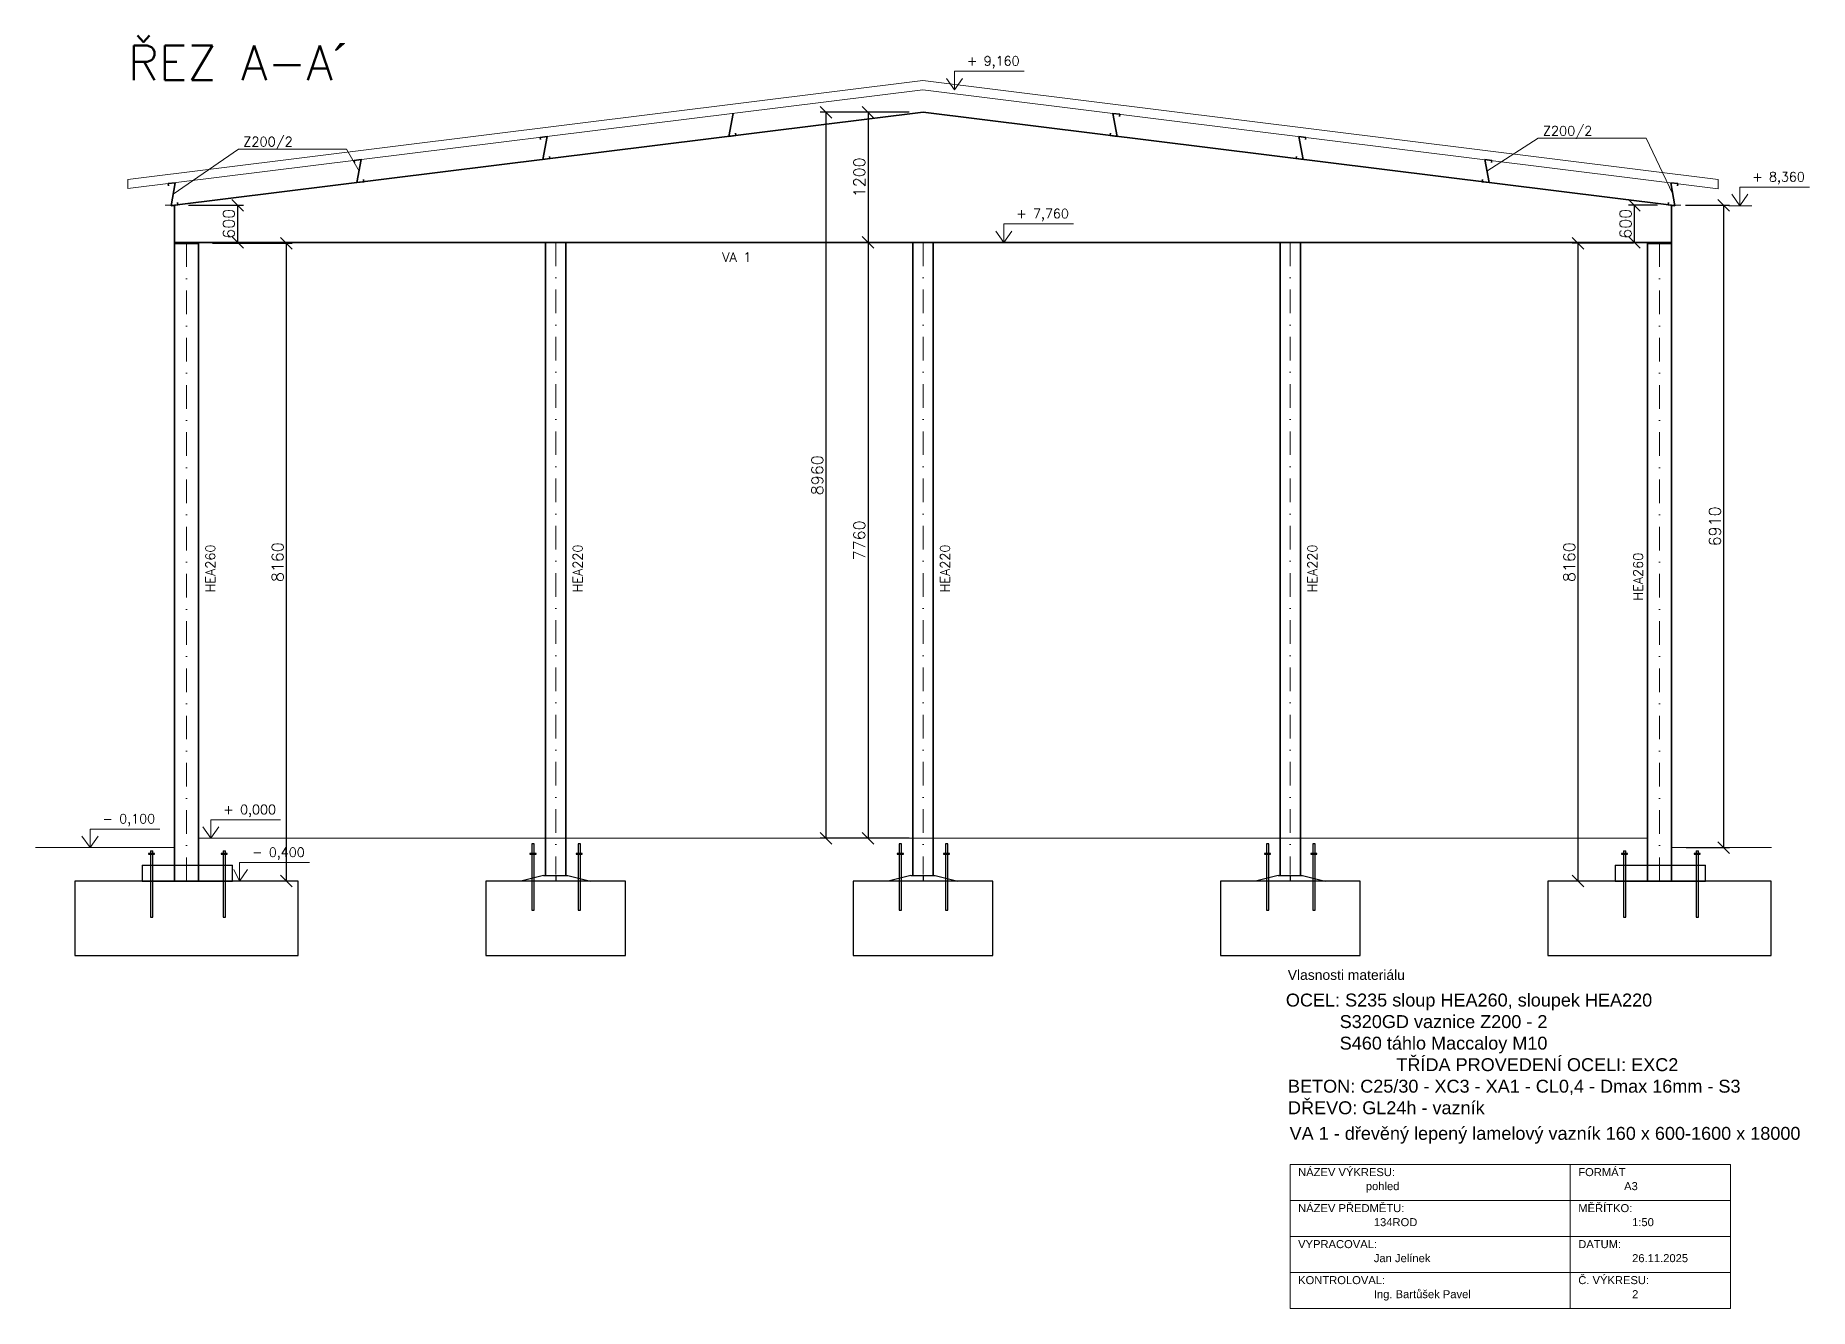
# Model space of a CAD drawing. Header units: millimetres. Extents: x -109904 to 256066, y -215550 to 75535.
# Drawn here: x 68604 to 87682, y 15770 to 29465 of the extents above; entities that cross this region are included whole.
import ezdxf

# ---------------------------------------------------------------- set-up
doc = ezdxf.new("R2010")
doc.units = ezdxf.units.MM
doc.header["$LTSCALE"] = 20
doc.linetypes.add('ČERCHOVANÁ', pattern=[25.4, 12.7, -6.35, 0, -6.35])
doc.linetypes.add('ČERCHOVANÁ2', pattern=[12.7, 6.35, -3.175, 0, -3.175])
for name, color, linetype, lineweight in [('Koty', 4, 'Continuous', 18), ('Kóty', 4, 'Continuous', 18), ('TENKÁ PLNÁ ČÁRA', 7, 'Continuous', 18), ('TENKÁ ČERCHOVANÁ ČÁRA', 60, 'ČERCHOVANÁ', 18), ('TLUSTÁ PLNÁ ČÁRA', 2, 'Continuous', 35), ('šrafy', 7, 'Continuous', 13)]:
    doc.layers.add(name, color=color, linetype=linetype, lineweight=lineweight)
doc.layers.add('PDF_Geometrie', color=7, linetype='Continuous')
doc.styles.add('Romans', font='romans.shx')
doc.styles.get("Standard").update_dxf_attribs({"font": 'arial.ttf'})
doc.dimstyles.new('M 1-50', dxfattribs={"dimscale": 50, "dimtxt": 2.5, "dimasz": 2.5, "dimexe": 1.25, "dimexo": 3, "dimtad": 1, "dimdec": 0, "dimtxsty": 'Romans', "dimblk": 'OBLIQUE', "dimcen": 2.5, "dimadec": 0, "dimazin": 0, "dimtfac": 1, "dimtdec": 0, "dimtmove": 0, "dimatfit": 3, "dimfxl": 1, "dimarcsym": 0})

# ---------------------------------------------------------------- blocks, each defined once
blk = doc.blocks.new('_Oblique')
at = {"color": 0, "linetype": 'ByBlock', "lineweight": -2}
blk.add_line((-0.5, -0.5), (0.5, 0.5), dxfattribs=at)
blk = doc.blocks.new('*D224')
at = {"layer": 'Defpoints', "color": 0, "transparency": 16777216}
for p in [(78148, 28639), (77558, 27239), (77558, 27239)]:
    blk.add_point(p, dxfattribs=at)
at = {"layer": 'Kóty', "color": 0, "lineweight": -2, "transparency": 16777216}
for p, q in [((77998, 28639), (77496, 28639)), ((77558, 28639), (77558, 27239)), ((77708, 27239), (77621, 27239))]:
    blk.add_line(p, q, dxfattribs=at)
at = {"layer": 'Kóty', "color": 0, "lineweight": -2, "transparency": 16777216, "xscale": 125, "yscale": 125, "zscale": 125}
for p, rotation in [((77558, 28639), 90), ((77558, 27239), 270)]:
    blk.add_blockref('_Oblique', p, dxfattribs=dict(at, rotation=rotation))
at = {"layer": 'Kóty', "color": 0, "transparency": 16777216, "insert": (77464, 27939), "char_height": 125, "attachment_point": 5, "rotation": 90, "style": 'Romans'}
blk.add_mtext('{\\Fromans|c238;1200}', dxfattribs=at)
blk = doc.blocks.new('*D220')
at = {"layer": 'Defpoints', "color": 0, "transparency": 16777216}
for p in [(70098, 27639), (70098, 27239), (70777, 27239)]:
    blk.add_point(p, dxfattribs=at)
at = {"layer": 'Kóty', "color": 0, "lineweight": -2, "transparency": 16777216}
for p, q in [((70248, 27639), (70839, 27639)), ((70777, 27639), (70777, 27239)), ((70248, 27239), (70839, 27239))]:
    blk.add_line(p, q, dxfattribs=at)
at = {"layer": 'Kóty', "color": 0, "lineweight": -2, "transparency": 16777216, "xscale": 125, "yscale": 125, "zscale": 125}
for p, rotation in [((70777, 27639), 90), ((70777, 27239), 270)]:
    blk.add_blockref('_Oblique', p, dxfattribs=dict(at, rotation=rotation))
at = {"layer": 'Kóty', "color": 0, "transparency": 16777216, "insert": (70683, 27439), "char_height": 125, "attachment_point": 5, "rotation": 90, "style": 'Romans'}
blk.add_mtext('{\\Fromans|c238;600}', dxfattribs=at)
blk = doc.blocks.new('*D221')
at = {"layer": 'Defpoints', "color": 0, "transparency": 16777216}
for p in [(86198, 27639), (85797, 27239), (86198, 27239)]:
    blk.add_point(p, dxfattribs=at)
at = {"layer": 'Kóty', "color": 0, "lineweight": -2, "transparency": 16777216}
for p, q in [((86048, 27639), (85735, 27639)), ((85797, 27639), (85797, 27239)), ((86048, 27239), (85735, 27239))]:
    blk.add_line(p, q, dxfattribs=at)
at = {"layer": 'Kóty', "color": 0, "lineweight": -2, "transparency": 16777216, "xscale": 125, "yscale": 125, "zscale": 125}
for p, rotation in [((85797, 27639), 90), ((85797, 27239), 270)]:
    blk.add_blockref('_Oblique', p, dxfattribs=dict(at, rotation=rotation))
at = {"layer": 'Kóty', "color": 0, "transparency": 16777216, "insert": (85703, 27439), "char_height": 125, "attachment_point": 5, "rotation": 90, "style": 'Romans'}
blk.add_mtext('{\\Fromans|c238;600}', dxfattribs=at)
blk = doc.blocks.new('*D222')
at = {"layer": 'Defpoints', "color": 0, "transparency": 16777216}
for p in [(85192, 27229), (85938, 27229), (85592, 20369)]:
    blk.add_point(p, dxfattribs=at)
at = {"layer": 'Kóty', "color": 0, "lineweight": -2, "transparency": 16777216}
for p, q in [((85788, 27229), (85129, 27229)), ((85192, 20369), (85192, 27229)), ((85442, 20369), (85129, 20369))]:
    blk.add_line(p, q, dxfattribs=at)
at = {"layer": 'Kóty', "color": 0, "lineweight": -2, "transparency": 16777216, "xscale": 125, "yscale": 125, "zscale": 125}
for p, rotation in [((85192, 27229), 90), ((85192, 20369), 270)]:
    blk.add_blockref('_Oblique', p, dxfattribs=dict(at, rotation=rotation))
at = {"layer": 'Kóty', "color": 0, "transparency": 16777216, "insert": (85098, 23799), "char_height": 125, "attachment_point": 5, "rotation": 90, "style": 'Romans'}
blk.add_mtext('{\\Fromans|c238;8160}', dxfattribs=at)
blk = doc.blocks.new('*D223')
at = {"layer": 'Defpoints', "color": 0, "transparency": 16777216}
for p in [(70358, 27229), (71302, 27229), (71428, 20369)]:
    blk.add_point(p, dxfattribs=at)
at = {"layer": 'Kóty', "color": 0, "lineweight": -2, "transparency": 16777216}
for p, q in [((70508, 27229), (71364, 27229)), ((71302, 20369), (71302, 27229)), ((71278, 20369), (71239, 20369))]:
    blk.add_line(p, q, dxfattribs=at)
at = {"layer": 'Kóty', "color": 0, "lineweight": -2, "transparency": 16777216, "xscale": 125, "yscale": 125, "zscale": 125}
for p, rotation in [((71302, 27229), 90), ((71302, 20369), 270)]:
    blk.add_blockref('_Oblique', p, dxfattribs=dict(at, rotation=rotation))
at = {"layer": 'Kóty', "color": 0, "transparency": 16777216, "insert": (71208, 23799), "char_height": 125, "width": 434.52, "attachment_point": 5, "rotation": 90, "style": 'Romans'}
blk.add_mtext('{\\Fromans|c238;8160}', dxfattribs=at)
blk = doc.blocks.new('*D225')
at = {"layer": 'Defpoints', "color": 0, "transparency": 16777216}
for p in [(78148, 27239), (77558, 20829), (78148, 20829)]:
    blk.add_point(p, dxfattribs=at)
at = {"layer": 'Kóty', "color": 0, "lineweight": -2, "transparency": 16777216}
for p, q in [((77998, 27239), (77496, 27239)), ((77558, 27239), (77558, 20829)), ((77998, 20829), (77496, 20829))]:
    blk.add_line(p, q, dxfattribs=at)
at = {"layer": 'Kóty', "color": 0, "lineweight": -2, "transparency": 16777216, "xscale": 125, "yscale": 125, "zscale": 125}
for p, rotation in [((77558, 27239), 90), ((77558, 20829), 270)]:
    blk.add_blockref('_Oblique', p, dxfattribs=dict(at, rotation=rotation))
at = {"layer": 'Kóty', "color": 0, "transparency": 16777216, "insert": (77464, 24034), "char_height": 125, "attachment_point": 5, "rotation": 90, "style": 'Romans'}
blk.add_mtext('{\\Fromans|c238;7760}', dxfattribs=at)
blk = doc.blocks.new('*D218')
at = {"layer": 'Defpoints', "color": 0, "transparency": 16777216}
for p in [(77105, 28639), (78148, 28639), (78148, 20829)]:
    blk.add_point(p, dxfattribs=at)
at = {"layer": 'Kóty', "color": 0, "lineweight": -2, "transparency": 16777216}
for p, q in [((77998, 28639), (77043, 28639)), ((77105, 20829), (77105, 28639)), ((77998, 20829), (77043, 20829))]:
    blk.add_line(p, q, dxfattribs=at)
at = {"layer": 'Kóty', "color": 0, "lineweight": -2, "transparency": 16777216, "xscale": 125, "yscale": 125, "zscale": 125}
for p, rotation in [((77105, 28639), 90), ((77105, 20829), 270)]:
    blk.add_blockref('_Oblique', p, dxfattribs=dict(at, rotation=rotation))
at = {"layer": 'Kóty', "color": 0, "transparency": 16777216, "insert": (77012, 24734), "char_height": 125, "attachment_point": 5, "rotation": 90, "style": 'Romans'}
blk.add_mtext('{\\Fromans|c238;8960}', dxfattribs=at)
blk = doc.blocks.new('*D219')
at = {"layer": 'Defpoints', "color": 0, "transparency": 16777216}
for p in [(86198, 27639), (86204, 20729), (86758, 20729)]:
    blk.add_point(p, dxfattribs=at)
at = {"layer": 'Kóty', "color": 0, "lineweight": -2, "transparency": 16777216}
for p, q in [((86348, 27639), (86821, 27639)), ((86758, 27639), (86758, 20729)), ((86354, 20729), (86821, 20729))]:
    blk.add_line(p, q, dxfattribs=at)
at = {"layer": 'Kóty', "color": 0, "lineweight": -2, "transparency": 16777216, "xscale": 125, "yscale": 125, "zscale": 125}
for p, rotation in [((86758, 27639), 90), ((86758, 20729), 270)]:
    blk.add_blockref('_Oblique', p, dxfattribs=dict(at, rotation=rotation))
at = {"layer": 'Kóty', "color": 0, "transparency": 16777216, "insert": (86664, 24184), "char_height": 125, "attachment_point": 5, "rotation": 90, "style": 'Romans'}
blk.add_mtext('6910', dxfattribs=at)

msp = doc.modelspace()

# ---------------------------------------------------------------- linework, layer by layer
at = {"layer": 'Koty'}
for p, q in [((78899.605, 27238.534), (79146.656, 27238.534)), ((69072.706, 20728.534), (69319.756, 20728.534))]:
    msp.add_line(p, q, dxfattribs=at)
at = {"layer": 'Kóty'}
msp.add_lwpolyline([(86830.117, 15770.253), (82095.877, 15770.253), (82095.877, 17319.641), (86830.117, 17319.641)], close=True, dxfattribs=at)
for points in [[(85108.575, 17319.641), (85108.575, 15770.253)], [(82095.877, 16932.294), (86830.117, 16932.294)], [(82095.877, 16544.947), (86830.117, 16544.947)], [(82095.877, 16157.6), (86830.117, 16157.6)]]:
    msp.add_lwpolyline(points, dxfattribs=at)
at = {"layer": 'PDF_Geometrie'}
for p, q in [((69841.237, 20666.296), (69819.03, 20666.296)), ((69819.03, 20666.296), (69819.03, 20657.648)), ((69819.03, 20657.648), (69884.718, 20657.648)), ((69841.237, 20694.912), (69841.237, 19980.905)), ((69841.237, 20694.912), (69866.237, 20694.912)), ((69884.718, 20666.296), (69841.237, 20666.296)), ((69866.237, 20618.598), (69866.237, 20694.912)), ((69866.237, 19980.905), (69866.237, 20618.598)), ((69884.718, 20657.648), (69884.718, 20666.296)), ((70622.363, 20666.296), (70600.156, 20666.296)), ((70600.156, 20666.296), (70600.156, 20657.648)), ((70600.156, 20657.648), (70665.844, 20657.648)), ((70622.363, 20694.912), (70622.363, 19980.905)), ((70622.363, 20694.912), (70647.363, 20694.912)), ((70665.844, 20666.296), (70622.363, 20666.296)), ((70647.363, 20618.598), (70647.363, 20694.912)), ((70647.363, 19980.905), (70647.363, 20618.598)), ((70665.844, 20657.648), (70665.844, 20666.296)), ((73943.071, 20666.296), (73920.864, 20666.296)), ((73920.864, 20666.296), (73920.864, 20657.648)), ((73920.864, 20657.648), (73986.553, 20657.648)), ((73968.071, 20769.537), (73943.071, 20769.537)), ((73943.071, 20769.537), (73943.071, 20055.53)), ((73986.553, 20666.296), (73943.071, 20666.296)), ((73968.071, 20693.223), (73968.071, 20769.537)), ((73968.071, 20055.53), (73968.071, 20693.223)), ((73986.553, 20657.648), (73986.553, 20666.296)), ((74439.643, 20666.296), (74417.436, 20666.296)), ((74417.436, 20666.296), (74417.436, 20657.648)), ((74417.436, 20657.648), (74483.125, 20657.648)), ((74464.643, 20769.537), (74439.643, 20769.537)), ((74439.643, 20769.537), (74439.643, 20055.53)), ((74483.125, 20666.296), (74439.643, 20666.296)), ((74464.643, 20693.223), (74464.643, 20769.537)), ((74464.643, 20055.53), (74464.643, 20693.223)), ((74483.125, 20657.648), (74483.125, 20666.296)), ((77893.071, 20666.296), (77870.864, 20666.296)), ((77870.864, 20666.296), (77870.864, 20657.648)), ((77870.864, 20657.648), (77936.553, 20657.648)), ((77918.071, 20769.537), (77893.071, 20769.537)), ((77893.071, 20769.537), (77893.071, 20055.53)), ((77936.553, 20666.296), (77893.071, 20666.296)), ((77918.071, 20693.223), (77918.071, 20769.537)), ((77918.071, 20055.53), (77918.071, 20693.223)), ((77936.553, 20657.648), (77936.553, 20666.296)), ((78389.643, 20666.296), (78367.436, 20666.296)), ((78367.436, 20666.296), (78367.436, 20657.648)), ((78367.436, 20657.648), (78433.125, 20657.648)), ((78414.643, 20769.537), (78389.643, 20769.537)), ((78389.643, 20769.537), (78389.643, 20055.53)), ((78433.125, 20666.296), (78389.643, 20666.296)), ((78414.643, 20693.223), (78414.643, 20769.537)), ((78414.643, 20055.53), (78414.643, 20693.223)), ((78433.125, 20657.648), (78433.125, 20666.296)), ((81843.071, 20666.296), (81820.864, 20666.296)), ((81820.864, 20666.296), (81820.864, 20657.648)), ((81820.864, 20657.648), (81886.553, 20657.648)), ((81868.071, 20769.537), (81843.071, 20769.537)), ((81843.071, 20769.537), (81843.071, 20055.53)), ((81886.553, 20666.296), (81843.071, 20666.296)), ((81868.071, 20693.223), (81868.071, 20769.537)), ((81868.071, 20055.53), (81868.071, 20693.223)), ((81886.553, 20657.648), (81886.553, 20666.296)), ((82339.643, 20666.296), (82317.436, 20666.296)), ((82317.436, 20666.296), (82317.436, 20657.648)), ((82317.436, 20657.648), (82383.125, 20657.648)), ((82364.643, 20769.537), (82339.643, 20769.537)), ((82339.643, 20769.537), (82339.643, 20055.53)), ((82383.125, 20666.296), (82339.643, 20666.296)), ((82364.643, 20693.223), (82364.643, 20769.537)), ((82364.643, 20055.53), (82364.643, 20693.223)), ((82383.125, 20657.648), (82383.125, 20666.296)), ((85681.237, 20666.296), (85659.03, 20666.296)), ((85659.03, 20666.296), (85659.03, 20657.648)), ((85659.03, 20657.648), (85724.718, 20657.648)), ((85681.237, 20694.912), (85681.237, 19980.905)), ((85681.237, 20694.912), (85706.237, 20694.912)), ((85724.718, 20666.296), (85681.237, 20666.296)), ((85706.237, 20618.598), (85706.237, 20694.912)), ((85706.237, 19980.905), (85706.237, 20618.598)), ((85724.718, 20657.648), (85724.718, 20666.296)), ((86462.363, 20666.296), (86440.156, 20666.296)), ((86440.156, 20666.296), (86440.156, 20657.648)), ((86440.156, 20657.648), (86505.844, 20657.648)), ((86462.363, 20694.912), (86462.363, 19980.905)), ((86462.363, 20694.912), (86487.363, 20694.912)), ((86505.844, 20666.296), (86462.363, 20666.296)), ((86487.363, 20618.598), (86487.363, 20694.912)), ((86487.363, 19980.905), (86487.363, 20618.598)), ((86505.844, 20657.648), (86505.844, 20666.296)), ((69752.341, 20540.332), (70722.914, 20540.332)), ((69752.341, 20540.332), (69752.341, 20368.534)), ((70722.914, 20368.534), (70722.914, 20540.332)), ((74068.071, 20428.534), (73823.071, 20368.534)), ((74068.071, 20428.534), (74328.071, 20428.534)), ((74198.071, 20428.534), (74198.071, 20368.534)), ((74328.071, 20428.534), (74573.071, 20368.534)), ((78018.071, 20428.534), (77773.071, 20368.534)), ((78018.071, 20428.534), (78278.071, 20428.534)), ((78148.071, 20428.534), (78148.071, 20368.534)), ((78278.071, 20428.534), (78523.071, 20368.534)), ((81968.071, 20428.534), (81723.071, 20368.534)), ((81968.071, 20428.534), (82228.071, 20428.534)), ((82098.071, 20428.534), (82098.071, 20368.534)), ((82228.071, 20428.534), (82473.071, 20368.534)), ((85592.341, 20540.332), (86562.914, 20540.332)), ((85592.341, 20540.332), (85592.341, 20368.534)), ((86562.914, 20368.534), (86562.914, 20540.332)), ((70228.071, 20368.534), (69028.071, 20368.534)), ((69028.071, 20368.534), (69028.071, 19568.534)), ((69752.341, 20368.534), (70722.914, 20368.534)), ((71428.071, 20368.534), (70228.071, 20368.534)), ((71428.071, 19568.534), (71428.071, 20368.534)), ((74198.071, 20368.534), (73448.071, 20368.534)), ((73448.071, 20368.534), (73448.071, 19568.534)), ((74948.071, 20368.534), (74198.071, 20368.534)), ((74948.071, 19568.534), (74948.071, 20368.534)), ((78148.071, 20368.534), (77398.071, 20368.534)), ((77398.071, 20368.534), (77398.071, 19568.534)), ((78898.071, 20368.534), (78148.071, 20368.534)), ((78898.071, 19568.534), (78898.071, 20368.534)), ((82098.071, 20368.534), (81348.071, 20368.534)), ((81348.071, 20368.534), (81348.071, 19568.534)), ((82848.071, 20368.534), (82098.071, 20368.534)), ((82848.071, 19568.534), (82848.071, 20368.534)), ((86068.071, 20368.534), (84868.071, 20368.534)), ((84868.071, 20368.534), (84868.071, 19568.534)), ((85592.341, 20368.534), (86562.914, 20368.534)), ((87268.071, 20368.534), (86068.071, 20368.534)), ((87268.071, 19568.534), (87268.071, 20368.534)), ((73943.071, 20055.53), (73968.071, 20055.53)), ((74439.643, 20055.53), (74464.643, 20055.53)), ((77893.071, 20055.53), (77918.071, 20055.53)), ((78389.643, 20055.53), (78414.643, 20055.53)), ((81843.071, 20055.53), (81868.071, 20055.53)), ((82339.643, 20055.53), (82364.643, 20055.53)), ((69841.237, 19980.905), (69866.237, 19980.905)), ((70622.363, 19980.905), (70647.363, 19980.905)), ((85681.237, 19980.905), (85706.237, 19980.905)), ((86462.363, 19980.905), (86487.363, 19980.905)), ((69028.071, 19568.534), (71428.071, 19568.534)), ((73448.071, 19568.534), (74948.071, 19568.534)), ((77398.071, 19568.534), (78898.071, 19568.534)), ((81348.071, 19568.534), (82848.071, 19568.534)), ((84868.071, 19568.534), (87268.071, 19568.534))]:
    msp.add_line(p, q, dxfattribs=at)
at = {"layer": 'TENKÁ PLNÁ ČÁRA'}
for p, q in [((78147.953, 28980.576), (69598.071, 27916.956)), ((78147.953, 28880.576), (69598.071, 27816.956)), ((78147.953, 28980.576), (86698.071, 27916.869)), ((78147.953, 28880.576), (86698.071, 27816.869)), ((70098.071, 27638.534), (69998.071, 27638.534)), ((86198.071, 27638.534), (86298.071, 27638.534)), ((70358.071, 20828.534), (85938.071, 20828.534)), ((70098.071, 20728.534), (68603.696, 20728.534)), ((86203.754, 20728.534), (87271.203, 20728.534))]:
    msp.add_line(p, q, dxfattribs=at)
at = {"layer": 'TENKÁ PLNÁ ČÁRA', "linetype": 'ČERCHOVANÁ2'}
for p, q in [((69598.071, 27816.956), (69598.071, 27916.956)), ((86698.071, 27816.869), (86698.071, 27916.869))]:
    msp.add_line(p, q, dxfattribs=at)
at = {"layer": 'TENKÁ ČERCHOVANÁ ČÁRA'}
for p, q in [((70228.071, 27228.534), (70228.071, 20368.534)), ((74198.071, 27238.534), (74198.071, 20438.534)), ((78148.071, 27238.534), (78148.071, 20438.534)), ((82098.071, 27238.534), (82098.071, 20438.534)), ((86068.071, 27228.534), (86068.071, 20368.534))]:
    msp.add_line(p, q, dxfattribs=at)
at = {"layer": 'TLUSTÁ PLNÁ ČÁRA'}
for p, q in [((78148.071, 28638.534), (70098.071, 27638.534)), ((76104.883, 28626.641), (76061.195, 28379.22)), ((78148.071, 28638.534), (86198.071, 27638.534)), ((80265.011, 28617.329), (80191.26, 28626.641)), ((80191.26, 28626.641), (80234.947, 28379.22)), ((80262.007, 28593.532), (80265.011, 28617.329)), ((74031.131, 28368.882), (74104.883, 28378.194)), ((74034.136, 28345.085), (74031.131, 28368.882)), ((74104.883, 28378.194), (74061.195, 28130.773)), ((76134.947, 28388.532), (76061.195, 28379.22)), ((76131.942, 28412.329), (76134.947, 28388.532)), ((80164.2, 28412.329), (80161.195, 28388.532)), ((80161.195, 28388.532), (80234.947, 28379.22)), ((82265.011, 28368.882), (82191.26, 28378.194)), ((82191.26, 28378.194), (82234.947, 28130.773)), ((82262.007, 28345.085), (82265.011, 28368.882)), ((72031.131, 28120.435), (72104.883, 28129.747)), ((72034.136, 28096.638), (72031.131, 28120.435)), ((72104.883, 28129.747), (72061.195, 27882.325)), ((74134.947, 28140.085), (74061.195, 28130.773)), ((74131.942, 28163.882), (74134.947, 28140.085)), ((82164.2, 28163.882), (82161.195, 28140.085)), ((82161.195, 28140.085), (82234.947, 28130.773)), ((84265.011, 28120.435), (84191.26, 28129.747)), ((84191.26, 28129.747), (84234.947, 27882.325)), ((84262.007, 28096.638), (84265.011, 28120.435)), ((70031.131, 27871.988), (70104.883, 27881.3)), ((70034.136, 27848.191), (70031.131, 27871.988)), ((70104.883, 27881.3), (70061.195, 27633.878)), ((72134.947, 27891.637), (72061.195, 27882.325)), ((72131.942, 27915.434), (72134.947, 27891.637)), ((84164.2, 27915.434), (84161.195, 27891.637)), ((84161.195, 27891.637), (84234.947, 27882.325)), ((86265.011, 27871.988), (86191.26, 27881.3)), ((86191.26, 27881.3), (86234.947, 27633.878)), ((86262.007, 27848.191), (86265.011, 27871.988)), ((70131.942, 27666.987), (70134.947, 27643.19)), ((86164.2, 27666.987), (86161.195, 27643.19)), ((70134.947, 27643.19), (70061.195, 27633.878)), ((70098.071, 27238.534), (70098.071, 27638.534)), ((86161.195, 27643.19), (86234.947, 27633.878)), ((86198.071, 27238.534), (86198.071, 27638.534)), ((70098.071, 20368.534), (70098.071, 27238.534)), ((70098.071, 27238.534), (86198.071, 27238.534)), ((70098.071, 27228.534), (70358.071, 27228.534)), ((70358.071, 27228.534), (70358.071, 27238.534)), ((70358.071, 20368.534), (70358.071, 27228.534)), ((74308.071, 27238.534), (74088.071, 27238.534)), ((74088.071, 27238.534), (74088.071, 20428.534)), ((74308.071, 20428.534), (74308.071, 27238.534)), ((78258.071, 27238.534), (78038.071, 27238.534)), ((78038.071, 27238.534), (78038.071, 20428.534)), ((78258.071, 20428.534), (78258.071, 27238.534)), ((82208.071, 27238.534), (81988.071, 27238.534)), ((81988.071, 27238.534), (81988.071, 20428.534)), ((82208.071, 20428.534), (82208.071, 27238.534)), ((85938.071, 27228.534), (85938.071, 27238.534)), ((85938.071, 20368.534), (85938.071, 27228.534)), ((85938.071, 27228.534), (86198.071, 27228.534)), ((86198.071, 27228.534), (86198.071, 27238.534)), ((86198.071, 27228.534), (86198.071, 20368.534)), ((70098.071, 20728.534), (70098.071, 20828.534)), ((70098.071, 20368.534), (70098.071, 20728.534))]:
    msp.add_line(p, q, dxfattribs=at)
at = {"layer": 'šrafy'}
for p, q in [((78486.559, 28880.576), (78400.523, 29003.449)), ((78486.559, 28880.576), (78486.559, 29080.576)), ((78486.559, 29080.576), (79236.559, 29080.576)), ((78486.559, 28880.576), (78572.596, 29003.449)), ((70083.039, 27757.589), (70786.908, 28242.929)), ((70786.908, 28242.929), (71949.867, 28242.929)), ((72083.039, 28006.036), (71949.867, 28242.929)), ((84213.103, 28006.036), (84762.157, 28359.589)), ((84762.157, 28359.589), (85925.116, 28359.589)), ((86213.103, 27757.589), (85925.116, 28359.589)), ((86931.579, 27633.878), (86845.542, 27756.751)), ((86931.579, 27633.878), (86931.579, 27833.878)), ((86931.579, 27833.878), (87681.579, 27833.878)), ((86931.579, 27633.878), (87017.615, 27756.751)), ((86814.292, 27633.878), (87061.343, 27633.878)), ((79016.892, 27238.534), (78930.855, 27361.407)), ((79016.892, 27238.534), (79016.892, 27438.534)), ((79016.892, 27438.534), (79766.892, 27438.534)), ((79016.892, 27238.534), (79102.928, 27361.407)), ((70489.835, 20828.534), (70489.835, 21028.534)), ((70489.835, 21028.534), (71239.835, 21028.534)), ((69189.992, 20728.534), (69103.956, 20851.407)), ((69189.992, 20728.534), (69189.992, 20928.534)), ((69189.992, 20928.534), (69939.992, 20928.534)), ((69189.992, 20728.534), (69276.029, 20851.407)), ((70489.835, 20828.534), (70403.799, 20951.407)), ((70489.835, 20828.534), (70575.872, 20951.407)), ((70799.093, 20368.534), (70735.181, 20491.407)), ((70799.093, 20368.534), (70799.093, 20568.534)), ((70799.093, 20568.534), (71549.093, 20568.534)), ((70799.093, 20368.534), (70885.13, 20491.407))]:
    msp.add_line(p, q, dxfattribs=at)

# ---------------------------------------------------------------- texts
at = {"layer": 'Kóty', "color": 1, "insert": (82070.685, 19412.374), "char_height": 106.7053, "attachment_point": 1}
msp.add_mtext_dynamic_manual_height_columns('Vlasnosti materiálu', width=3713.14606, gutter_width=13.338, heights=[0], dxfattribs=at)
at = {"layer": 'TENKÁ PLNÁ ČÁRA', "attachment_point": 1}
for s, width, gutter_width, heights, insert, char_height in [('\\A1;\\pxi-3,l4,t4;OCEL: S235 sloup HEA260, sloupek {\\fArial|b0|i0|c238|p34;HEA}220\\P^I   {\\fArial|b0|i0|c238|p34;S320GD} vaznice Z2{\\fArial|b0|i0|c238|p34;00} - 2\\P^I   {\\fArial|b0|i0|c238|p34;S460} táhlo Maccaloy M10\\P^I    ^I    TŘÍDA PROVEDENÍ OCELI: EXC2\\P\\pi0,l0,tz;   BETON: C25/30 - XC3 - XA1 - CL0,4 - Dmax 16mm - S3\\P   DŘEVO: GL24h - vazník', 5880.1845, 17.402, [1883.418], (81911.267, 19158.138), 139), ('\\A1;{\\fArial|b0|i0|c238|p34;VA 1 - dřevěný lepený lamelový }vazník 160 x {\\fArial|b0|i0|c238|p34;600}-1{\\fArial|b0|i0|c238|p34;6}00 x 1{\\fArial|b0|i0|c238|p34;8000}', 17107.05063, 50.626, [5479.374], (82090.465, 17724.029), 139), ('\\pxi-3,l4,t4;NÁZEV VÝKRESU:', 1727.16426, 10.76, [0], (82095.877, 17280.906), 86.07708), ('\\pxi-3,l4,t4;FORMÁT ', 1727.16426, 10.76, [0], (85108.575, 17280.906), 86.07708), ('{\\fArial|b0|i0|c238|p34;pohled}', 1727.16426, 10.76, [0], (82910.387, 17129.832), 86.07708), ('A3', 1727.16426, 10.76, [0], (85687.637, 17129.832), 86.0771), ('\\pxi-3,l4,t4;NÁZEV PŘEDMĚTU:', 1727.16426, 10.76, [0], (82095.877, 16893.559), 86.07708), ('\\pxi-3,l4,t4;MĚŘÍTKO: ^I', 1727.16426, 10.76, [0], (85108.575, 16893.559), 86.07708), ('\\pxi-3,l4,t4;134ROD', 1727.16426, 10.76, [0], (82910.387, 16742.485), 86.07708), ('\\pxi-3,l4,t4;1:50', 1727.16426, 10.76, [0], (85687.637, 16742.485), 86.07708), ('\\pxi-3,l4,t4;VYPRACOVAL:', 1727.16426, 10.76, [0], (82095.877, 16506.212), 86.07708), ('\\pxi-3,l4,t4;DATUM: ^I^I', 1727.16426, 10.76, [0], (85108.575, 16506.212), 86.07708), ('\\pxi-3,l4,t4;{\\fArial|b0|i0|c238|p34;Jan Jelínek}', 1727.16426, 10.76, [0], (82910.387, 16355.138), 86.07708), ('\\pxi-3,l4,t4;{\\fArial|b0|i0|c238|p34;26.11.2025}', 1727.16426, 10.76, [0], (85687.637, 16355.138), 86.07708), ('\\pxi-3,l4,t4;KONTROLOVAL:', 1727.16426, 10.76, [0], (82095.877, 16118.865), 86.07708), ('\\pxi-3,l4,t4;Č. VÝKRESU:^I', 1727.16426, 10.76, [0], (85108.575, 16118.865), 86.07708), ('\\pxi-3,l4,t4;Ing. {\\fArial|b0|i0|c238|p34;Bartůšek Pavel}', 1727.16426, 10.76, [0], (82910.387, 15967.791), 86.07708), ('\\pxi-3,l4,t4;2', 1727.16426, 10.76, [0], (85687.637, 15967.791), 86.07708)]:
    msp.add_mtext_dynamic_manual_height_columns(s, width=width, gutter_width=gutter_width, heights=heights, dxfattribs=dict(at, insert=insert, char_height=char_height))
at = {"layer": 'šrafy', "attachment_point": 1}
for s, width, gutter_width, heights, insert, char_height in [('{\\Fromans|c238;ŘEZ A-A}´', 3826.23728, 31.118, [705.388], (69596.223, 29358.193), 373.41823), ('\\pxi-3,l4,t4;{\\Fromans|c238;+ 9,160}', 1004.51212, 12.5, [0], (78520.738, 29240.787), 100), ('\\A1;{\\Fromans|c238;\\H1.5x;Z200/2}', 2394.78272, 4.23, [1365.898], (84814.213, 28489.744), 67.67444), ('\\A1;{\\Fromans|c238;\\H1.5x;Z200/2}', 2394.78272, 4.23, [1365.898], (70838.964, 28373.084), 67.67444), ('\\pxi-3,l4,t4;{\\Fromans|c238;+ 8,360}', 1004.51212, 12.5, [0], (86965.758, 27994.089), 100), ('\\pxi-3,l4,t4;{\\Fromans|c238;+ 7,760}', 1004.51212, 12.5, [0], (79051.071, 27598.745), 100), ('\\A1;{\\Fromans|c238;\\H1.5x;VA 1}', 2394.78272, 4.23, [1365.898], (75988.439, 27131.326), 67.67444), ('\\pxi-3,l4,t4;{\\Fromans|c238;+ 0,000}', 1004.51212, 12.5, [0], (70524.014, 21188.745), 100), ('\\pxi-3,l4,t4;{\\Fromans|c238;- 0,100}', 1004.51212, 12.5, [0], (69224.172, 21088.745), 100), ('\\pxi-3,l4,t4;{\\Fromans|c238;- 0,400}', 1004.51212, 12.5, [0], (70833.273, 20728.745), 100)]:
    msp.add_mtext_dynamic_manual_height_columns(s, width=width, gutter_width=gutter_width, heights=heights, dxfattribs=dict(at, insert=insert, char_height=char_height))
at = {"layer": 'šrafy', "char_height": 67.67444, "attachment_point": 1, "rotation": 90}
for s, insert in [('\\A1;{\\Fromans|c238;\\H1.5x;HEA260}', (70433.727, 23471.801)), ('\\A1;{\\Fromans|c238;\\H1.5x;HEA220}', (74383.727, 23471.801)), ('\\A1;{\\Fromans|c238;\\H1.5x;HEA220}', (78333.727, 23471.801)), ('\\A1;{\\Fromans|c238;\\H1.5x;HEA220}', (82283.727, 23471.801)), ('\\A1;{\\Fromans|c238;\\H1.5x;HEA260}', (85787.355, 23383.093))]:
    msp.add_mtext_dynamic_manual_height_columns(s, width=2394.78272, gutter_width=4.23, heights=[1365.898], dxfattribs=dict(at, insert=insert))

# ---------------------------------------------------------------- dimensions: what is measured, and where the dimension line sits
at = {"layer": 'Kóty'}
for base, p1, p2, text, picture, middle in [((77105.321, 28638.534), (78148.071, 20828.534), (78148.071, 28638.534), '{\\Fromans|c238;8960}', '*D218', (77011.571, 24733.534)), ((77558.184, 27238.534), (78148.478, 28638.585), (77558.184, 27238.534), '{\\Fromans|c238;1200}', '*D224', (77464.434, 27938.56)), ((70776.617, 27238.534), (70098.071, 27638.534), (70098.071, 27238.534), '{\\Fromans|c238;600}', '*D220', (70682.867, 27438.534)), ((85797.234, 27238.534), (86198.071, 27638.534), (86198.071, 27238.534), '{\\Fromans|c238;600}', '*D221', (85703.484, 27438.534)), ((71301.727, 27228.534), (71428.071, 20368.534), (70358.071, 27228.534), '{\\Fromans|c238;8160}', '*D223', (71207.977, 23798.534)), ((77558.184, 20828.534), (78148.071, 27238.534), (78148.071, 20828.534), '{\\Fromans|c238;7760}', '*D225', (77464.434, 24033.534)), ((85191.648, 27228.534), (85592.341, 20368.534), (85938.071, 27228.534), '{\\Fromans|c238;8160}', '*D222', (85097.898, 23798.534))]:
    dim = msp.add_linear_dim(base=base, p1=p1, p2=p2, angle=90, text=text, dimstyle='M 1-50', dxfattribs=at)
    dim.commit()
    dim.dimension.update_dxf_attribs({"geometry": picture, "text_midpoint": middle})
dim = msp.add_linear_dim(base=(86758.079, 20728.534), p1=(86198.071, 27638.534), p2=(86203.754, 20728.534), angle=90, dimstyle='M 1-50', dxfattribs=at)
dim.commit()
dim.dimension.update_dxf_attribs({"geometry": '*D219', "text_midpoint": (86664.329, 24183.534)})

doc.saveas('drawing.dxf')
